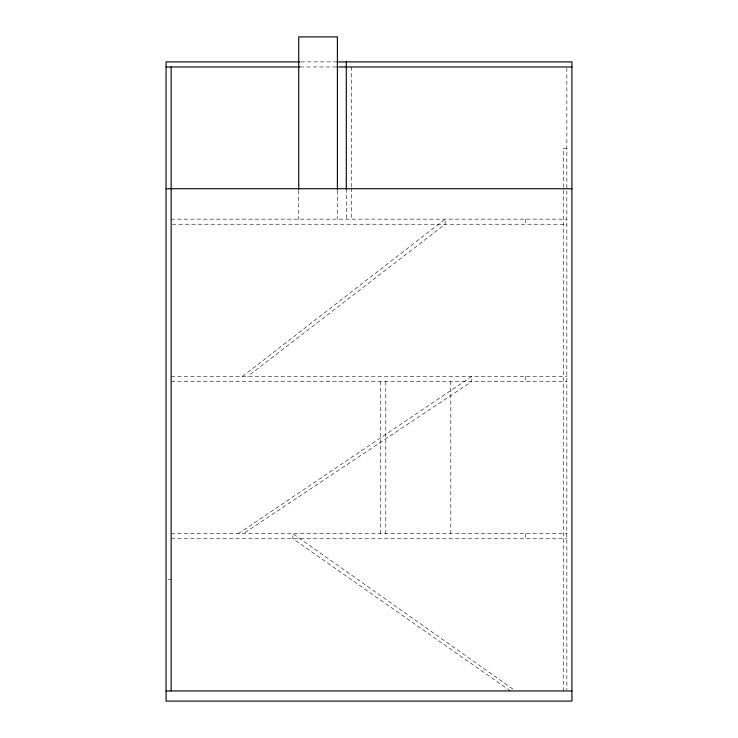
<?xml version="1.0" encoding="UTF-8"?>
<svg xmlns="http://www.w3.org/2000/svg" width="738" height="738" viewBox="0 0 738 738"><rect width="100%" height="100%" fill="white"/><g stroke="black" fill="none" stroke-linecap="round" stroke-linejoin="round"><path stroke-width="0.55" stroke-dasharray="3.69 2.77" d="M242.544 376.426L445.143 219.158L445.143 224.232L247.617 376.426M238.282 533.685L471.813 376.426L471.813 381.5L243.356 533.685M300.975 61.9L335.559 61.9M300.2 66.964L335.919 66.964M566.849 148.292L563.463 148.292L563.463 690.952M171.151 219.158L566.849 219.158M172.305 224.232L566.849 224.232M171.151 376.426L566.849 376.426M171.151 381.5L566.849 381.5M171.151 533.685L566.849 533.685M171.151 538.758L566.849 538.758M168.107 579.348L171.151 579.348M510.438 690.952L292.903 538.758L292.903 533.685L514.57 690.288M566.849 68.117L566.849 689.799M525.696 219.158L525.696 224.232M525.696 376.426L525.696 381.5M525.696 533.685L525.696 538.758M450.807 381.5L450.807 533.685M385.808 381.5L385.808 533.685M380.734 381.5L380.734 533.685M351.362 66.964L351.362 187.572M351.362 188.033L351.362 219.158M346.288 188.725L346.288 219.158M337.395 190.505L337.395 219.158M298.733 190.505L298.733 219.158"/><path stroke-width="1.11" d="M299.822 61.9L166.078 61.9L166.078 701.1L571.922 701.1L571.922 61.9L336.712 61.9M166.078 66.964L299.822 66.964M336.712 66.964L571.922 66.964M166.078 188.725L571.922 188.725M166.078 690.952L571.922 690.952M346.288 61.9L346.288 189.186M337.395 189.352L337.395 36.9L298.733 36.9L298.733 189.352M171.151 66.964L171.151 690.952"/></g></svg>
